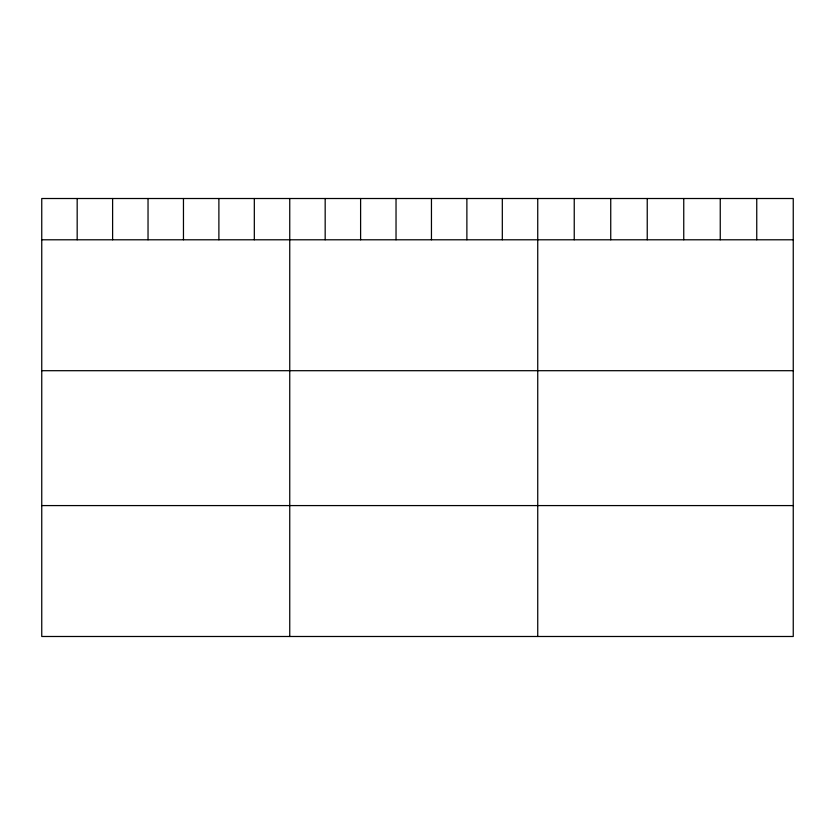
<?xml version="1.0" encoding="UTF-8"?>
<svg xmlns="http://www.w3.org/2000/svg" width="835" height="835" viewBox="0 0 835 835"><rect width="100%" height="100%" fill="white"/><g stroke="black" fill="none" stroke-linecap="round" stroke-linejoin="round"><path stroke-width="1.25" d="M793.25 239.791L793.25 636.489L41.75 636.489L41.75 198.511L793.25 198.511L793.25 239.791L41.75 239.791M41.75 370.698L793.25 370.698M41.75 505.582L793.25 505.582M756.75 198.511L756.75 239.791M720.25 198.511L720.25 239.791M683.75 198.511L683.75 239.791M647.24 198.511L647.24 239.791M610.74 198.511L610.74 239.791M574.24 198.511L574.24 239.791M537.74 198.511L537.74 636.489M502.315 198.511L502.315 239.791M466.88 198.511L466.88 239.791M431.455 198.511L431.455 239.791M396.03 198.511L396.03 239.791M360.605 198.511L360.605 239.791M325.17 198.511L325.17 239.791M289.745 198.511L289.745 636.489M254.32 198.511L254.32 239.791M218.885 198.511L218.885 239.791M183.46 198.511L183.46 239.791M148.035 198.511L148.035 239.791M112.61 198.511L112.61 239.791M77.175 198.511L77.175 239.791"/></g></svg>
